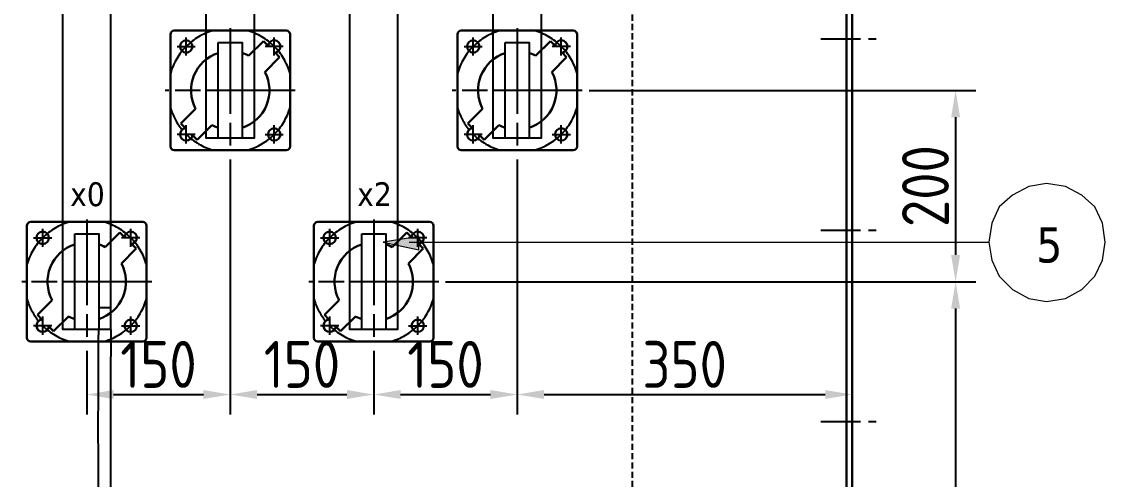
# Model space of a CAD drawing. Header units: millimetres. Extents: x 88585 to 99951, y -167251 to -159927.
# Drawn here: x 90949 to 92081, y -161996 to -161518 of the extents above; entities that cross this region are included whole.
import ezdxf

# ---------------------------------------------------------------- set-up
doc = ezdxf.new("R2010")
doc.units = ezdxf.units.MM
doc.header["$LTSCALE"] = 13
for name, pattern in [('CENTER', [50.8, 31.75, -6.35, 6.35, -6.35]), ('CENTERX2', [101.6, 63.5, -12.7, 12.7, -12.7]), ('DASHED', [0.75, 0.5, -0.25])]:
    doc.linetypes.add(name, pattern=pattern)
doc.layers.get('0').update_dxf_attribs({"color": 1, "linetype": 'CENTER'})
for name, color, linetype in [('1', 4, 'Continuous'), ('3中心线层', 1, 'CENTER'), ('4虚线层', 6, 'DASHED'), ('粗实线', 4, 'Continuous')]:
    doc.layers.add(name, color=color, linetype=linetype)
for name, color, linetype, lineweight in [('1粗实线', 4, 'Continuous', 50), ('标注、文本', 3, 'Continuous', 25), ('铁心', 3, 'Continuous', 0)]:
    doc.layers.add(name, color=color, linetype=linetype, lineweight=lineweight)
doc.styles.get("Standard").update_dxf_attribs({"font": 'gbenor.shx', "bigfont": 'gbcbig.shx'})
doc.styles.add('Tahoma$001', font='tahoma.ttf', dxfattribs={"height": 2.159784})
doc.dimstyles.new('1-15', dxfattribs={"dimscale": 14, "dimtxt": 3.5, "dimasz": 2, "dimexe": 1.5, "dimexo": 0.5, "dimgap": 0.5, "dimtad": 1, "dimtoh": 1, "dimdec": 1, "dimdsep": 46, "dimtxsty": 'Standard', "dimcen": 2.5, "dimclrd": 3, "dimclre": 3, "dimclrt": 3, "dimadec": 0, "dimazin": 2, "dimtfac": 1, "dimtdec": 1, "dimtmove": 0, "dimatfit": 2, "dimfxl": 1, "dimarcsym": 0})

# ---------------------------------------------------------------- blocks, each defined once
blk = doc.blocks.new('A$C41791604')
blk.add_line((22, 19.3), (22, 19.3))
at = {"layer": '1', "color": 1, "linetype": 'CENTERX2', "lineweight": -3, "ltscale": 0.1}
for p, q in [((68, 130.5), (68, 0)), ((22, 101.7), (22, 120.7)), ((68, 123.3), (68, 7.3)), ((114, 101.7), (114, 120.7)), ((12.5, 111.2), (31.5, 111.2)), ((123.5, 111.2), (104.5, 111.2)), ((136, 65.3), (0, 65.3)), ((126, 65.3), (10, 65.3)), ((22, 9.8), (22, 28.8)), ((114, 9.8), (114, 28.8)), ((31.5, 19.3), (12.5, 19.3)), ((104.5, 19.3), (123.5, 19.3))]:
    blk.add_line(p, q, dxfattribs=at)
for start, end in [(105.9424, 164.0639), (15.9361, 74.0576), (195.9361, 219.268), (285.9424, 344.0639), (224.9998, 254.0576)]:
    blk.add_arc((68, 65.3), 65, start, end, dxfattribs=at)
at = {"layer": '1粗实线', "lineweight": -3, "ltscale": 3}
blk.add_lwpolyline([(55.5, 115.3), (80.5, 115.3), (80.5, 15.3), (55.5, 15.3)], close=True, dxfattribs=at)
at = {"layer": '粗实线', "lineweight": 30}
for p, q in [((126.5, 127.8), (9.5, 127.8)), ((5.5, 123.8), (5.5, 6.8)), ((87.2, 101.5), (102.6, 116.9)), ((107.5, 112), (102.6, 116.9)), ((130.5, 123.8), (130.5, 6.8)), ((119.6, 99.9), (114.8, 104.8)), ((104.2, 84.5), (119.6, 99.9)), ((16.4, 30.6), (31.8, 46)), ((21.2, 25.7), (16.4, 30.6)), ((33.4, 13.6), (48.8, 29)), ((33.4, 13.6), (28.5, 18.5)), ((126.5, 2.8), (9.5, 2.8))]:
    blk.add_line(p, q, dxfattribs=at)
for centre in [(22, 111.2), (114, 19.3)]:
    blk.add_circle(centre, 6.5, dxfattribs=at)
for centre, radius, start, end in [((9.5, 123.8), 4, 90, 180), ((126.5, 123.8), 4, 0, 90), ((114, 111.2), 6.5, 277.0201, 172.9799), ((68, 65.3), 41, 107.7508, 207.9814), ((68, 65.3), 41, 62.0186, 72.2492), ((68, 65.3), 41, 287.7508, 27.9814), ((22, 19.3), 6.5, 97.0201, 352.9799), ((22, 19.3), 6.5, 135, 315), ((68, 65.3), 41, 242.0186, 252.2492), ((9.5, 6.8), 4, 180, 270), ((126.5, 6.8), 4, 270, 360)]:
    blk.add_arc(centre, radius, start, end, dxfattribs=at)
blk = doc.blocks.new('*D841')
at = {"layer": 'Defpoints', "color": 0}
for p in [(91384.6, -161789.8), (91816.6, -163147.8), (91924.8, -163147.8)]:
    blk.add_point(p, dxfattribs=at)
at = {"layer": '标注、文本', "color": 3, "lineweight": -2}
for p, q in [((91391.6, -161789.8), (91945.8, -161789.8)), ((91924.8, -161817.8), (91924.8, -163119.8)), ((91823.6, -163147.8), (91945.8, -163147.8))]:
    blk.add_line(p, q, dxfattribs=at)
at = {"layer": '标注、文本', "color": 3}
for points in [[(91920.1, -161817.8), (91929.5, -161817.8), (91924.8, -161789.8)], [(91920.1, -163119.8), (91929.5, -163119.8), (91924.8, -163147.8)]]:
    blk.add_solid(points, dxfattribs=at)
at = {"layer": '标注、文本', "color": 3, "insert": (91893.3, -162468.8), "char_height": 49, "attachment_point": 5, "rotation": 90}
blk.add_mtext('1358', dxfattribs=at)
blk = doc.blocks.new('*D842')
at = {"layer": 'Defpoints', "color": 0}
for p in [(91534.6, -161589.8), (91668.7, -161789.8), (91924.8, -161789.8)]:
    blk.add_point(p, dxfattribs=at)
at = {"layer": '标注、文本', "color": 3, "lineweight": -2}
for p, q in [((91541.6, -161589.8), (91945.8, -161589.8)), ((91924.8, -161617.8), (91924.8, -161761.8)), ((91675.7, -161789.8), (91945.8, -161789.8))]:
    blk.add_line(p, q, dxfattribs=at)
at = {"layer": '标注、文本', "color": 3}
for points in [[(91920.1, -161617.8), (91929.5, -161617.8), (91924.8, -161589.8)], [(91920.1, -161761.8), (91929.5, -161761.8), (91924.8, -161789.8)]]:
    blk.add_solid(points, dxfattribs=at)
at = {"layer": '标注、文本', "color": 3, "insert": (91893.3, -161689.8), "char_height": 49, "attachment_point": 5, "rotation": 90}
blk.add_mtext('200', dxfattribs=at)
blk = doc.blocks.new('*D849')
at = {"layer": 'Defpoints', "color": 0}
for p in [(91166.6, -161655.1), (91316.6, -161855.1), (91316.6, -161907.7)]:
    blk.add_point(p, dxfattribs=at)
at = {"layer": '标注、文本', "color": 3, "lineweight": -2}
for p, q in [((91166.6, -161662.1), (91166.6, -161928.7)), ((91316.6, -161862.1), (91316.6, -161928.7)), ((91194.6, -161907.7), (91288.6, -161907.7))]:
    blk.add_line(p, q, dxfattribs=at)
at = {"layer": '标注、文本', "color": 3}
for points in [[(91194.6, -161903), (91194.6, -161912.3), (91166.6, -161907.7)], [(91288.6, -161903), (91288.6, -161912.3), (91316.6, -161907.7)]]:
    blk.add_solid(points, dxfattribs=at)
at = {"layer": '标注、文本', "color": 3, "insert": (91241.6, -161876.2), "char_height": 49, "attachment_point": 5}
blk.add_mtext('150', dxfattribs=at)
blk = doc.blocks.new('*D850')
at = {"layer": 'Defpoints', "color": 0}
for p in [(91466.6, -161655.1), (91316.6, -161895.4), (91466.6, -161907.7)]:
    blk.add_point(p, dxfattribs=at)
at = {"layer": '标注、文本', "color": 3, "lineweight": -2}
for p, q in [((91466.6, -161662.1), (91466.6, -161928.7)), ((91316.6, -161902.4), (91316.6, -161928.7)), ((91344.6, -161907.7), (91438.6, -161907.7))]:
    blk.add_line(p, q, dxfattribs=at)
at = {"layer": '标注、文本', "color": 3}
for points in [[(91344.6, -161903), (91344.6, -161912.3), (91316.6, -161907.7)], [(91438.6, -161903), (91438.6, -161912.3), (91466.6, -161907.7)]]:
    blk.add_solid(points, dxfattribs=at)
at = {"layer": '标注、文本', "color": 3, "insert": (91391.6, -161876.2), "char_height": 49, "attachment_point": 5}
blk.add_mtext('150', dxfattribs=at)
blk = doc.blocks.new('*D851')
at = {"layer": 'Defpoints', "color": 0}
for p in [(91016.6, -161855.1), (91166.6, -161882.7), (91166.6, -161907.7)]:
    blk.add_point(p, dxfattribs=at)
at = {"layer": '标注、文本', "color": 3, "lineweight": -2}
for p, q in [((91016.6, -161862.1), (91016.6, -161928.7)), ((91166.6, -161889.7), (91166.6, -161928.7)), ((91044.6, -161907.7), (91138.6, -161907.7))]:
    blk.add_line(p, q, dxfattribs=at)
at = {"layer": '标注、文本', "color": 3}
for points in [[(91044.6, -161903), (91044.6, -161912.3), (91016.6, -161907.7)], [(91138.6, -161903), (91138.6, -161912.3), (91166.6, -161907.7)]]:
    blk.add_solid(points, dxfattribs=at)
at = {"layer": '标注、文本', "color": 3, "insert": (91091.6, -161876.2), "char_height": 49, "attachment_point": 5}
blk.add_mtext('150', dxfattribs=at)
blk = doc.blocks.new('*D852')
at = {"layer": 'Defpoints', "color": 0}
for p in [(91466.6, -161859.7), (91816.6, -161859.7), (91816.6, -161907.7)]:
    blk.add_point(p, dxfattribs=at)
at = {"layer": '标注、文本', "color": 3, "lineweight": -2}
for p, q in [((91466.6, -161866.7), (91466.6, -161928.7)), ((91816.6, -161866.7), (91816.6, -161928.7)), ((91494.6, -161907.7), (91788.6, -161907.7))]:
    blk.add_line(p, q, dxfattribs=at)
at = {"layer": '标注、文本', "color": 3}
for points in [[(91494.6, -161903), (91494.6, -161912.3), (91466.6, -161907.7)], [(91788.6, -161903), (91788.6, -161912.3), (91816.6, -161907.7)]]:
    blk.add_solid(points, dxfattribs=at)
at = {"layer": '标注、文本', "color": 3, "insert": (91641.6, -161876.2), "char_height": 49, "attachment_point": 5}
blk.add_mtext('350', dxfattribs=at)

msp = doc.modelspace()

# ---------------------------------------------------------------- hatches: boundary and pattern name
at = {"layer": '铁心'}
for points in [[(91363.624, -161742.54), (91363.624, -161756.395), (91326.578, -161748.564)], [(91363.624, -161756.395), (91326.578, -161748.564), (91363.624, -161742.54)]]:
    msp.add_hatch(color=256, dxfattribs=at).paths.add_polyline_path(points)

# ---------------------------------------------------------------- linework, layer by layer
at = {"layer": '3中心线层', "ltscale": 0.1}
for p, q in [((91784.09, -161535.836), (91849.09, -161535.836)), ((91784.09, -161735.836), (91849.09, -161735.836)), ((91784.09, -161935.836), (91849.09, -161935.836))]:
    msp.add_line(p, q, dxfattribs=at)
at = {"layer": '4虚线层'}
msp.add_line((91586.59, -161149.832), (91586.59, -163037.832), dxfattribs=at)
at = {"layer": '标注、文本', "color": 4, "lineweight": 30}
for p, q in [((91810.59, -163041.832), (91810.59, -161084.834)), ((91816.59, -163047.832), (91816.59, -161084.834))]:
    msp.add_line(p, q, dxfattribs=at)
at = {"layer": '标注、文本'}
msp.add_line((91029.09, -161816.843), (91042.082, -161816.865), dxfattribs=at)
at = {"layer": '标注、文本', "color": 2}
for points in [[(91041.59, -161091.334), (91041.59, -161839.833), (90991.59, -161839.833), (90991.59, -161091.334)], [(91191.59, -161091.334), (91191.59, -161639.833), (91141.59, -161639.833), (91141.59, -161091.334)], [(91341.59, -161091.334), (91341.59, -161839.833), (91291.59, -161839.833), (91291.59, -161091.334)], [(91491.59, -161091.334), (91491.59, -161639.833), (91441.59, -161639.833), (91441.59, -161091.334)]]:
    msp.add_lwpolyline(points, close=True, dxfattribs=at)
at = {"layer": '标注、文本'}
for points in [[(91040.595, -162636.066), (91067.876, -162384.427), (91087.01, -162179.913), (91035.728, -162084.3), (91029.09, -162021.991), (91029.09, -161839.833)], [(91053.586, -162636.066), (91080.868, -162384.427), (91100.002, -162179.913), (91048.72, -162084.3), (91042.082, -162021.991), (91042.082, -161839.833)]]:
    msp.add_spline(points, degree=3, dxfattribs=at)
at = {"layer": '铁心'}
for p, q in [((92001.18, -161690.144), (91984.314, -161699.18)), ((92019.854, -161687.132), (92001.18, -161690.144)), ((92039.732, -161690.144), (92019.854, -161687.132)), ((92056.599, -161699.18), (92039.732, -161690.144)), ((91984.314, -161699.18), (91970.459, -161711.529)), ((92070.453, -161711.529), (92056.599, -161699.18)), ((91970.459, -161711.529), (91962.628, -161728.696)), ((92078.284, -161728.696), (92070.453, -161711.529)), ((91962.628, -161728.696), (91959.616, -161748.575)), ((92081.296, -161748.575), (92078.284, -161728.696)), ((91959.616, -161748.575), (91962.628, -161767.248)), ((92078.284, -161767.248), (92081.296, -161748.575)), ((91962.628, -161767.248), (91970.459, -161784.115)), ((92070.453, -161784.115), (92078.284, -161767.248)), ((91970.459, -161784.115), (91984.314, -161797.969)), ((92056.599, -161797.969), (92070.453, -161784.115)), ((91984.314, -161797.969), (92001.18, -161807.306)), ((92039.732, -161807.306), (92056.599, -161797.969)), ((92001.18, -161807.306), (92019.854, -161810.318)), ((92019.854, -161810.318), (92039.732, -161807.306))]:
    msp.add_line(p, q, dxfattribs=at)
msp.add_lwpolyline([(91363.624, -161742.54), (91326.578, -161748.564), (91363.624, -161756.395)], close=True, dxfattribs=at)
msp.add_lwpolyline([(91353.624, -161748.575), (91959.616, -161748.575), (91959.616, -161748.575)], dxfattribs=at)

# ---------------------------------------------------------------- block references
at = {"layer": '标注、文本'}
for p in [(91098.59, -161655.083), (91398.59, -161655.083), (90948.59, -161855.083), (91248.59, -161855.083)]:
    msp.add_blockref('A$C41791604', p, dxfattribs=at)

# ---------------------------------------------------------------- texts
at = {"layer": '标注、文本', "style": 'Tahoma$001'}
for s, p in [('x0', (90999.252, -161710.776)), ('x2', (91299.288, -161710.776))]:
    msp.add_text(s, height=25, dxfattribs=at).set_placement(p)
at = {"layer": '铁心', "style": 'Tahoma$001'}
msp.add_text('5', height=36.682, dxfattribs=at).set_placement((92008.949, -161769.658))

# ---------------------------------------------------------------- dimensions: what is measured, and where the dimension line sits
at = {"layer": '标注、文本'}
for base, p1, p2, picture, middle in [((91924.79, -161789.833), (91534.59, -161589.833), (91668.69, -161789.833), '*D842', (91893.29, -161689.833)), ((91924.79, -163147.832), (91384.59, -161789.833), (91816.59, -163147.832), '*D841', (91893.29, -162468.832))]:
    dim = msp.add_linear_dim(base=base, p1=p1, p2=p2, angle=90, dimstyle='1-15', dxfattribs=at)
    dim.commit()
    dim.dimension.update_dxf_attribs({"geometry": picture, "text_midpoint": middle})
for base, p1, p2, picture, middle in [((91316.59, -161907.658), (91166.59, -161655.083), (91316.59, -161855.083), '*D849', (91241.59, -161876.158)), ((91466.59, -161907.658), (91316.59, -161895.37), (91466.59, -161655.083), '*D850', (91391.59, -161876.158)), ((91166.59, -161907.658), (91016.59, -161855.083), (91166.59, -161882.653), '*D851', (91091.59, -161876.158)), ((91816.59, -161907.658), (91466.59, -161859.687), (91816.59, -161859.687), '*D852', (91641.59, -161876.158))]:
    dim = msp.add_linear_dim(base=base, p1=p1, p2=p2, dimstyle='1-15', dxfattribs=at)
    dim.commit()
    dim.dimension.update_dxf_attribs({"geometry": picture, "text_midpoint": middle})

doc.saveas('drawing.dxf')
